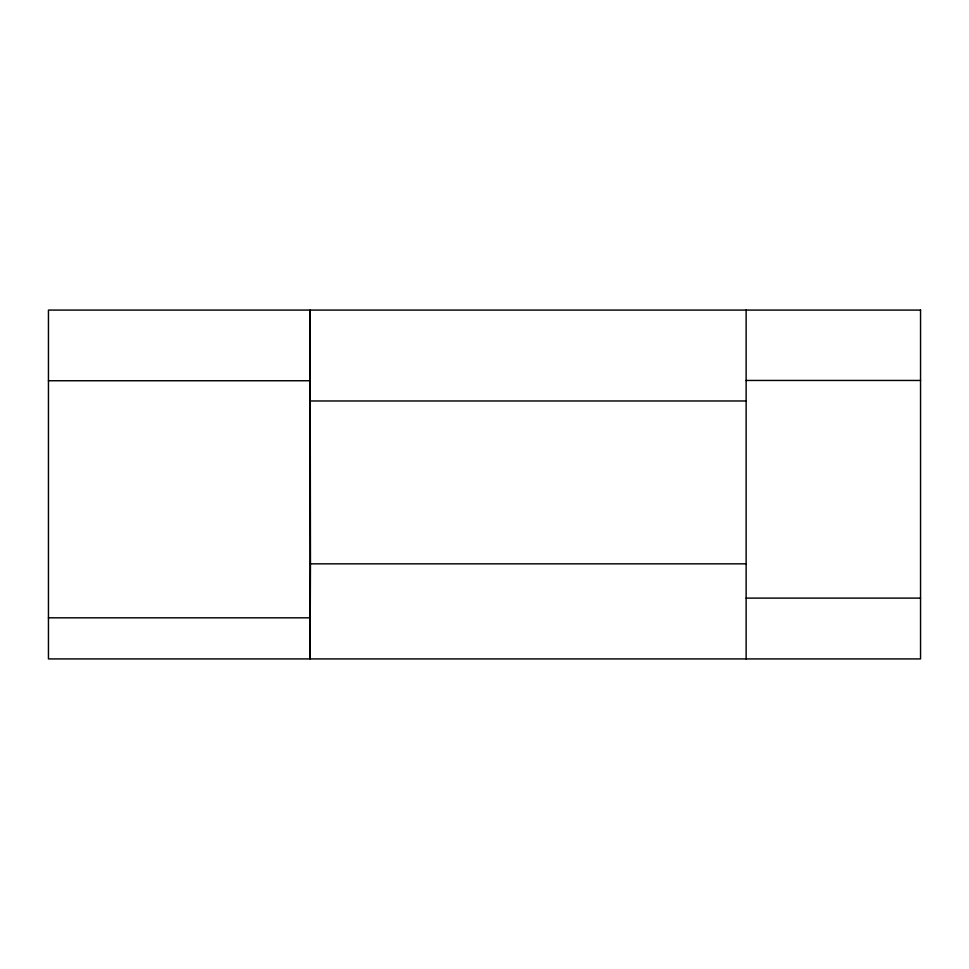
<?xml version="1.0" encoding="UTF-8"?>
<svg xmlns="http://www.w3.org/2000/svg" width="969" height="969" viewBox="0 0 969 969"><rect width="100%" height="100%" fill="white"/><g stroke="black" fill="none" stroke-linecap="round" stroke-linejoin="round"><path stroke-width="1.45" d="M310.455 563.837L310.08 658.92L310.08 310.08L310.455 563.837L746.13 563.837M746.13 380.454L920.55 380.454M48.45 380.744L310.08 380.744M310.455 400.972L746.13 400.972M746.13 598.115L920.55 598.115M48.45 617.822L310.08 617.822M746.13 310.08L746.13 658.92M920.55 310.08L48.45 310.08L48.45 658.92L920.55 658.92L920.55 310.08"/></g></svg>
